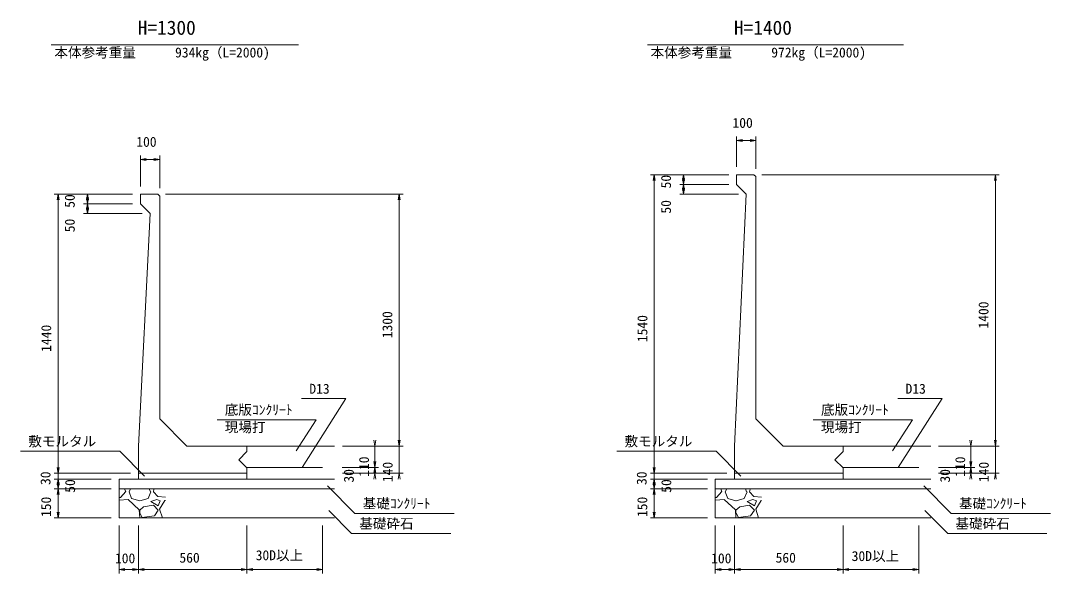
# Model space of a CAD drawing. Units: millimetres, scale not verified, with parts at other scales. Extents: x 5510 to 89610, y 3940 to 63340.
# Drawn here: x 43351 to 69914, y 28303 to 42562 of the extents above; entities that cross this region are included whole.
import ezdxf
from ezdxf.enums import TextEntityAlignment as Align

# ---------------------------------------------------------------- set-up
doc = ezdxf.new("R2010")
doc.units = ezdxf.units.MM
doc.header["$LTSCALE"] = 40
for name, color, linetype in [('D-MTR-TXT(文字列）', 7, 'Continuous'), ('D-STR-TXT（文字）', 7, 'Continuous'), ('D-TTL-TXT（文字）', 7, 'Continuous')]:
    doc.layers.add(name, color=color, linetype=linetype)
for name, color, linetype, lineweight in [('D-STR-DIM（寸法）', 7, 'Continuous', 18), ('D-STR-HTXT（旗揚げ）', 2, 'Continuous', 18), ('D-STR-STRn（構造物）', 7, 'Continuous', 18), ('D-STR（構造物外形線）', 1, 'Continuous', 18)]:
    doc.layers.add(name, color=color, linetype=linetype, lineweight=lineweight)
doc.styles.add('ＭＳ ゴシック', font='')
doc.styles.get('ＭＳ ゴシック').set_extended_font_data('MS Gothic')

msp = doc.modelspace()

# ---------------------------------------------------------------- linework, layer by layer
at = {"layer": 'D-STR-DIM（寸法）'}
for p, q in [((61817.72, 38786.82), (61817.72, 39569.14)), ((61817.72, 39469.14), (61967.72, 39494.14)), ((61817.72, 39469.14), (61837.72, 39469.14)), ((61967.72, 39444.14), (61817.72, 39469.14)), ((61837.72, 39469.14), (62297.72, 39469.14)), ((62167.72, 39494.14), (62317.72, 39469.14)), ((62317.72, 39469.14), (62167.72, 39444.14)), ((62317.72, 39469.14), (62297.72, 39469.14)), ((62317.72, 38736.82), (62317.72, 39569.14)), ((46439.37, 38286.82), (46439.37, 39080.05)), ((46939.37, 38236.82), (46939.37, 39080.05)), ((46439.37, 38980.05), (46589.37, 39005.05)), ((46439.37, 38980.05), (46459.37, 38980.05)), ((46589.37, 38955.05), (46439.37, 38980.05)), ((46459.37, 38980.05), (46919.37, 38980.05)), ((46789.37, 39005.05), (46939.37, 38980.05)), ((46939.37, 38980.05), (46789.37, 38955.05)), ((46939.37, 38980.05), (46919.37, 38980.05)), ((61617.72, 38586.82), (59594.83, 38586.82)), ((59669.83, 38436.82), (59694.83, 38586.82)), ((59694.83, 38586.82), (59694.83, 38566.82)), ((59694.83, 38586.82), (59719.83, 38436.82)), ((59694.83, 38566.82), (59694.83, 30906.82)), ((61617.72, 38586.82), (60352.92, 38586.82)), ((60427.92, 38436.82), (60452.92, 38586.82)), ((60452.92, 38586.82), (60452.92, 38566.82)), ((60452.92, 38586.82), (60477.92, 38436.82)), ((60452.92, 38566.82), (60452.92, 38356.82)), ((62467.72, 38586.82), (68593.79, 38586.82)), ((68468.79, 38436.82), (68493.79, 38586.82)), ((68493.79, 38586.82), (68493.79, 38566.82)), ((68493.79, 38586.82), (68518.79, 38436.82)), ((68493.79, 31606.82), (68493.79, 38566.82)), ((61617.72, 38336.82), (60352.92, 38336.82)), ((61617.72, 38336.82), (60352.92, 38336.82)), ((60452.92, 38336.82), (60427.92, 38486.82)), ((60427.92, 38186.82), (60452.92, 38336.82)), ((60477.92, 38486.82), (60452.92, 38336.82)), ((60452.92, 38336.82), (60452.92, 38356.82)), ((60452.92, 38336.82), (60452.92, 38316.82)), ((60452.92, 38336.82), (60477.92, 38186.82)), ((60452.92, 38316.82), (60452.92, 38106.82)), ((46239.37, 38086.82), (44216.47, 38086.82)), ((44291.47, 37936.82), (44316.47, 38086.82)), ((44316.47, 38086.82), (44316.47, 38066.82)), ((44316.47, 38086.82), (44341.47, 37936.82)), ((44316.47, 38066.82), (44316.47, 30906.82)), ((46239.37, 38086.82), (44974.56, 38086.82)), ((45049.56, 37936.82), (45074.56, 38086.82)), ((45074.56, 37836.82), (45049.56, 37986.82)), ((45074.56, 38086.82), (45074.56, 38066.82)), ((45074.56, 38086.82), (45099.56, 37936.82)), ((45074.56, 38066.82), (45074.56, 37856.82)), ((45099.56, 37986.82), (45074.56, 37836.82)), ((47089.37, 38086.82), (53215.43, 38086.82)), ((53090.43, 37936.82), (53115.43, 38086.82)), ((53115.43, 38086.82), (53115.43, 38066.82)), ((53115.43, 38086.82), (53140.43, 37936.82)), ((53115.43, 31606.82), (53115.43, 38066.82)), ((61867.72, 38086.82), (60352.92, 38086.82)), ((60452.92, 38086.82), (60427.92, 38236.82)), ((60477.92, 38236.82), (60452.92, 38086.82)), ((60452.92, 38086.82), (60452.92, 38106.82)), ((46239.37, 37836.82), (44974.56, 37836.82)), ((46239.37, 37836.82), (44974.56, 37836.82)), ((45049.56, 37686.82), (45074.56, 37836.82)), ((45074.56, 37586.82), (45049.56, 37736.82)), ((45074.56, 37836.82), (45074.56, 37856.82)), ((45074.56, 37836.82), (45074.56, 37816.82)), ((45074.56, 37836.82), (45099.56, 37686.82)), ((45074.56, 37816.82), (45074.56, 37606.82)), ((45099.56, 37736.82), (45074.56, 37586.82)), ((46489.37, 37586.82), (44974.56, 37586.82)), ((45074.56, 37586.82), (45074.56, 37606.82)), ((52485.74, 31586.82), (52460.74, 31736.82)), ((52510.74, 31736.82), (52485.74, 31586.82)), ((52485.74, 31606.82), (52485.74, 31626.82)), ((53115.43, 31586.82), (53090.43, 31736.82)), ((53115.43, 31586.82), (53090.43, 31736.82)), ((53140.43, 31736.82), (53115.43, 31586.82)), ((53140.43, 31736.82), (53115.43, 31586.82)), ((53115.43, 31606.82), (53115.43, 31626.82)), ((67864.09, 31586.82), (67839.09, 31736.82)), ((67889.09, 31736.82), (67864.09, 31586.82)), ((67864.09, 31606.82), (67864.09, 31626.82)), ((68493.79, 31586.82), (68468.79, 31736.82)), ((68493.79, 31586.82), (68468.79, 31736.82)), ((68518.79, 31736.82), (68493.79, 31586.82)), ((68518.79, 31736.82), (68493.79, 31586.82)), ((68493.79, 31606.82), (68493.79, 31626.82)), ((51650.62, 31586.82), (52585.74, 31586.82)), ((51650.62, 31586.82), (53215.43, 31586.82)), ((51650.62, 31586.82), (53215.43, 31586.82)), ((52485.74, 31586.82), (52485.74, 31606.82)), ((52485.74, 31586.82), (52485.74, 31036.82)), ((53115.43, 31586.82), (53115.43, 31606.82)), ((53115.43, 31586.82), (53115.43, 31606.82)), ((53115.43, 31586.82), (53115.43, 30886.82)), ((67028.97, 31586.82), (67964.09, 31586.82)), ((67028.97, 31586.82), (68593.79, 31586.82)), ((67028.97, 31586.82), (68593.79, 31586.82)), ((67864.09, 31586.82), (67864.09, 31606.82)), ((67864.09, 31586.82), (67864.09, 31036.82)), ((68493.79, 31586.82), (68493.79, 31606.82)), ((68493.79, 31586.82), (68493.79, 31606.82)), ((68493.79, 31586.82), (68493.79, 30886.82)), ((52485.74, 31036.82), (52460.74, 31186.82)), ((52510.74, 31186.82), (52485.74, 31036.82)), ((67864.09, 31036.82), (67839.09, 31186.82)), ((67889.09, 31186.82), (67864.09, 31036.82)), ((46189.37, 30886.82), (44216.47, 30886.82)), ((46189.37, 30886.82), (44216.47, 30886.82)), ((44316.47, 30886.82), (44291.47, 31036.82)), ((44316.47, 30886.82), (44291.47, 31036.82)), ((44341.47, 31036.82), (44316.47, 30886.82)), ((44341.47, 31036.82), (44316.47, 30886.82)), ((44316.47, 30906.82), (44316.47, 30926.82)), ((44316.47, 30886.82), (44316.47, 30906.82)), ((44316.47, 30886.82), (44316.47, 30906.82)), ((44316.47, 30886.82), (44316.47, 30736.82)), ((51648.2, 31036.82), (52585.74, 31036.82)), ((51648.2, 31036.82), (52585.74, 31036.82)), ((51650.62, 30886.82), (52585.74, 30886.82)), ((51650.62, 30886.82), (53215.43, 30886.82)), ((52460.74, 30886.82), (52485.74, 31036.82)), ((52460.74, 30736.82), (52485.74, 30886.82)), ((52485.74, 31056.82), (52485.74, 31076.82)), ((52485.74, 31036.82), (52485.74, 31056.82)), ((52485.74, 31036.82), (52485.74, 30886.82)), ((52485.74, 31036.82), (52485.74, 31016.82)), ((52485.74, 31036.82), (52510.74, 30886.82)), ((52485.74, 31016.82), (52485.74, 30996.82)), ((52485.74, 30886.82), (52485.74, 30866.82)), ((52485.74, 30886.82), (52510.74, 30736.82)), ((52485.74, 30866.82), (52485.74, 30846.82)), ((53090.43, 30736.82), (53115.43, 30886.82)), ((53115.43, 30886.82), (53115.43, 30866.82)), ((53115.43, 30886.82), (53140.43, 30736.82)), ((53115.43, 30866.82), (53115.43, 30846.82)), ((61567.72, 30886.82), (59594.83, 30886.82)), ((61567.72, 30886.82), (59594.83, 30886.82)), ((59694.83, 30886.82), (59669.83, 31036.82)), ((59694.83, 30886.82), (59669.83, 31036.82)), ((59719.83, 31036.82), (59694.83, 30886.82)), ((59719.83, 31036.82), (59694.83, 30886.82)), ((59694.83, 30906.82), (59694.83, 30926.82)), ((59694.83, 30886.82), (59694.83, 30906.82)), ((59694.83, 30886.82), (59694.83, 30906.82)), ((59694.83, 30886.82), (59694.83, 30736.82)), ((67026.55, 31036.82), (67964.09, 31036.82)), ((67026.55, 31036.82), (67964.09, 31036.82)), ((67028.97, 30886.82), (67964.09, 30886.82)), ((67028.97, 30886.82), (68593.79, 30886.82)), ((67839.09, 30886.82), (67864.09, 31036.82)), ((67839.09, 30736.82), (67864.09, 30886.82)), ((67864.09, 31056.82), (67864.09, 31076.82)), ((67864.09, 31036.82), (67864.09, 31056.82)), ((67864.09, 31036.82), (67864.09, 30886.82)), ((67864.09, 31036.82), (67864.09, 31016.82)), ((67864.09, 31036.82), (67889.09, 30886.82)), ((67864.09, 31016.82), (67864.09, 30996.82)), ((67864.09, 30886.82), (67864.09, 30866.82)), ((67864.09, 30886.82), (67889.09, 30736.82)), ((67864.09, 30866.82), (67864.09, 30846.82)), ((68468.79, 30736.82), (68493.79, 30886.82)), ((68493.79, 30886.82), (68493.79, 30866.82)), ((68493.79, 30886.82), (68518.79, 30736.82)), ((68493.79, 30866.82), (68493.79, 30846.82)), ((45689.37, 30736.82), (44216.47, 30736.82)), ((45689.37, 30736.82), (44216.47, 30736.82)), ((44291.47, 30586.82), (44316.47, 30736.82)), ((44291.47, 30586.82), (44316.47, 30736.82)), ((44316.47, 30486.82), (44291.47, 30636.82)), ((44316.47, 30736.82), (44316.47, 30716.82)), ((44316.47, 30736.82), (44341.47, 30586.82)), ((44316.47, 30736.82), (44316.47, 30716.82)), ((44316.47, 30736.82), (44341.47, 30586.82)), ((44316.47, 30716.82), (44316.47, 30506.82)), ((44316.47, 30716.82), (44316.47, 30696.82)), ((44341.47, 30636.82), (44316.47, 30486.82)), ((61067.72, 30736.82), (59594.83, 30736.82)), ((61067.72, 30736.82), (59594.83, 30736.82)), ((59669.83, 30586.82), (59694.83, 30736.82)), ((59669.83, 30586.82), (59694.83, 30736.82)), ((59694.83, 30486.82), (59669.83, 30636.82)), ((59694.83, 30736.82), (59694.83, 30716.82)), ((59694.83, 30736.82), (59719.83, 30586.82)), ((59694.83, 30736.82), (59694.83, 30716.82)), ((59694.83, 30736.82), (59719.83, 30586.82)), ((59694.83, 30716.82), (59694.83, 30506.82)), ((59694.83, 30716.82), (59694.83, 30696.82)), ((59719.83, 30636.82), (59694.83, 30486.82)), ((45689.37, 30486.82), (44216.47, 30486.82)), ((45689.37, 30486.82), (44216.47, 30486.82)), ((44291.47, 30336.82), (44316.47, 30486.82)), ((44316.47, 30486.82), (44316.47, 30506.82)), ((44316.47, 30486.82), (44316.47, 30466.82)), ((44316.47, 30486.82), (44341.47, 30336.82)), ((44316.47, 30466.82), (44316.47, 29756.82)), ((61067.72, 30486.82), (59594.83, 30486.82)), ((61067.72, 30486.82), (59594.83, 30486.82)), ((59669.83, 30336.82), (59694.83, 30486.82)), ((59694.83, 30486.82), (59694.83, 30506.82)), ((59694.83, 30486.82), (59694.83, 30466.82)), ((59694.83, 30486.82), (59719.83, 30336.82)), ((59694.83, 30466.82), (59694.83, 29756.82)), ((44316.47, 29736.82), (44291.47, 29886.82)), ((44341.47, 29886.82), (44316.47, 29736.82)), ((44316.47, 29736.82), (44316.47, 29756.82)), ((59694.83, 29736.82), (59669.83, 29886.82)), ((59719.83, 29886.82), (59694.83, 29736.82)), ((59694.83, 29736.82), (59694.83, 29756.82)), ((45689.37, 29736.82), (44216.47, 29736.82)), ((45889.37, 29536.82), (45889.37, 28303.38)), ((46389.37, 29536.82), (46389.37, 28303.38)), ((46389.37, 29536.82), (46389.37, 28303.38)), ((49189.37, 29536.82), (49189.37, 28303.38)), ((49189.37, 29536.82), (49189.37, 28303.38)), ((51139.37, 29536.82), (51139.37, 28303.38)), ((61067.72, 29736.82), (59594.83, 29736.82)), ((61267.72, 29536.82), (61267.72, 28303.38)), ((61767.72, 29536.82), (61767.72, 28303.38)), ((61767.72, 29536.82), (61767.72, 28303.38)), ((64567.72, 29536.82), (64567.72, 28303.38)), ((64567.72, 29536.82), (64567.72, 28303.38)), ((66517.72, 29536.82), (66517.72, 28303.38)), ((45889.37, 28403.38), (46039.37, 28428.38)), ((46239.37, 28428.38), (46389.37, 28403.38)), ((46389.37, 28403.38), (46539.37, 28428.38)), ((49039.37, 28428.38), (49189.37, 28403.38)), ((49189.37, 28403.38), (49339.37, 28428.38)), ((50989.37, 28428.38), (51139.37, 28403.38)), ((61267.72, 28403.38), (61417.72, 28428.38)), ((61617.72, 28428.38), (61767.72, 28403.38)), ((61767.72, 28403.38), (61917.72, 28428.38)), ((64417.72, 28428.38), (64567.72, 28403.38)), ((64567.72, 28403.38), (64717.72, 28428.38)), ((66367.72, 28428.38), (66517.72, 28403.38)), ((45889.37, 28403.38), (45909.37, 28403.38)), ((46039.37, 28378.38), (45889.37, 28403.38)), ((45909.37, 28403.38), (46369.37, 28403.38)), ((46389.37, 28403.38), (46239.37, 28378.38)), ((46389.37, 28403.38), (46369.37, 28403.38)), ((46389.37, 28403.38), (46409.37, 28403.38)), ((46539.37, 28378.38), (46389.37, 28403.38)), ((46409.37, 28403.38), (49169.37, 28403.38)), ((49189.37, 28403.38), (49039.37, 28378.38)), ((49189.37, 28403.38), (49169.37, 28403.38)), ((49189.37, 28403.38), (49209.37, 28403.38)), ((49339.37, 28378.38), (49189.37, 28403.38)), ((49209.37, 28403.38), (51119.37, 28403.38)), ((51139.37, 28403.38), (50989.37, 28378.38)), ((51139.37, 28403.38), (51119.37, 28403.38)), ((61267.72, 28403.38), (61287.72, 28403.38)), ((61417.72, 28378.38), (61267.72, 28403.38)), ((61287.72, 28403.38), (61747.72, 28403.38)), ((61767.72, 28403.38), (61617.72, 28378.38)), ((61767.72, 28403.38), (61747.72, 28403.38)), ((61767.72, 28403.38), (61787.72, 28403.38)), ((61917.72, 28378.38), (61767.72, 28403.38)), ((61787.72, 28403.38), (64547.72, 28403.38)), ((64567.72, 28403.38), (64417.72, 28378.38)), ((64567.72, 28403.38), (64547.72, 28403.38)), ((64567.72, 28403.38), (64587.72, 28403.38)), ((64717.72, 28378.38), (64567.72, 28403.38)), ((64587.72, 28403.38), (66497.72, 28403.38)), ((66517.72, 28403.38), (66367.72, 28378.38)), ((66517.72, 28403.38), (66497.72, 28403.38))]:
    msp.add_line(p, q, dxfattribs=at)
at = {"layer": 'D-STR-HTXT（旗揚げ）', "color": 7}
for p, q in [((44140.39, 41940.58), (50518.74, 41940.58)), ((59518.74, 41940.58), (66124.5, 41940.58))]:
    msp.add_line(p, q, dxfattribs=at)
at = {"layer": 'D-STR-HTXT（旗揚げ）'}
for p, q in [((51743.2, 32811.13), (50598.73, 32811.13)), ((51743.2, 32811.13), (50609.4, 31036.82)), ((67121.55, 32811.13), (65977.08, 32811.13)), ((67121.55, 32811.13), (65987.75, 31036.82)), ((50977.37, 32268.6), (48417.55, 32268.6)), ((50977.37, 32268.6), (50461.62, 31461.49)), ((66355.72, 32268.6), (63795.9, 32268.6)), ((66355.72, 32268.6), (65839.97, 31461.49)), ((45910.53, 31455.37), (43350.71, 31455.37)), ((46549.14, 30810.61), (45910.53, 31455.37)), ((61288.89, 31455.37), (58729.07, 31455.37)), ((61927.5, 30810.61), (61288.89, 31455.37)), ((51269.94, 30565.22), (51975.92, 29852.44)), ((66648.29, 30565.22), (67354.27, 29852.44)), ((51298.83, 29927.62), (51887.17, 29333.61)), ((54535.74, 29852.44), (51975.92, 29852.44)), ((66677.18, 29927.62), (67265.52, 29333.61)), ((69914.09, 29852.44), (67354.27, 29852.44)), ((54446.99, 29333.61), (51887.17, 29333.61)), ((69825.34, 29333.61), (67265.52, 29333.61))]:
    msp.add_line(p, q, dxfattribs=at)
at = {"layer": 'D-STR-STRn（構造物）', "color": 4}
for p, q in [((49189.37, 31586.82), (51450.62, 31586.82)), ((64567.72, 31586.82), (66828.97, 31586.82)), ((49189.37, 30736.82), (51450.62, 30736.82)), ((64567.72, 30736.82), (66828.97, 30736.82))]:
    msp.add_line(p, q, dxfattribs=at)
at = {"layer": 'D-STR-STRn（構造物）'}
for p, q in [((46389.37, 30886.82), (46389.37, 30736.82)), ((49189.37, 30886.82), (49189.37, 30736.82)), ((61767.72, 30886.82), (61767.72, 30736.82)), ((64567.72, 30886.82), (64567.72, 30736.82)), ((45889.37, 30736.82), (45889.37, 29736.82)), ((45889.37, 30736.82), (49639.37, 30736.82)), ((61267.72, 30736.82), (61267.72, 29736.82)), ((61267.72, 30736.82), (65017.72, 30736.82)), ((45889.37, 30486.82), (51450.62, 30486.82)), ((45925.63, 30262.53), (46063.13, 30412.53)), ((46063.09, 30409.6), (46034.13, 30486.82)), ((46185.95, 30486.82), (46150.24, 30409.45)), ((46212.87, 30234.41), (46150.37, 30409.41)), ((46713.54, 30409.76), (46638.54, 30234.76)), ((46700.09, 30409.69), (46667.03, 30486.82)), ((46775.02, 30408.85), (46887.52, 30283.85)), ((46775.28, 30409.31), (46787.78, 30471.81)), ((46788.42, 30472.66), (46845.08, 30486.82)), ((46889.08, 30285.67), (47084.21, 30268.71)), ((61267.72, 30486.82), (66828.97, 30486.82)), ((61303.99, 30262.53), (61441.49, 30412.53)), ((61441.44, 30409.6), (61412.48, 30486.82)), ((61564.3, 30486.82), (61528.59, 30409.45)), ((61591.23, 30234.41), (61528.73, 30409.41)), ((62091.89, 30409.76), (62016.89, 30234.76)), ((62078.44, 30409.69), (62045.38, 30486.82)), ((62153.38, 30408.85), (62265.88, 30283.85)), ((62153.64, 30409.31), (62166.14, 30471.81)), ((62166.77, 30472.66), (62223.43, 30486.82)), ((62267.44, 30285.67), (62462.56, 30268.71)), ((45889.37, 30263.91), (45926.58, 30260.67)), ((45889.37, 30188.37), (46125.08, 30208.01)), ((46124.72, 30209.6), (46412.22, 29947.1)), ((46424.49, 30171.09), (46211.99, 30233.59)), ((46423.5, 29932.56), (46523.5, 30020.06)), ((46638.94, 30233.56), (46426.44, 30171.06)), ((46523.9, 30022.92), (46773.9, 30060.42)), ((46712.62, 30159.68), (46862.62, 30209.68)), ((46901.29, 30047.37), (46713.79, 30159.87)), ((46775.45, 30059.68), (46900.45, 29934.68)), ((46863.22, 30208.68), (46950.72, 30171.18)), ((46950.65, 30172.13), (46900.65, 30047.13)), ((46936.38, 29959.99), (47073.88, 30184.99)), ((47075.08, 30183.01), (47084.21, 30183.77)), ((61267.72, 30263.91), (61304.93, 30260.67)), ((61267.72, 30188.37), (61503.44, 30208.01)), ((61503.08, 30209.6), (61790.58, 29947.1)), ((61802.84, 30171.09), (61590.34, 30233.59)), ((61801.86, 29932.56), (61901.86, 30020.06)), ((62017.29, 30233.56), (61804.79, 30171.06)), ((61902.25, 30022.92), (62152.25, 30060.42)), ((62090.98, 30159.68), (62240.98, 30209.68)), ((62279.64, 30047.37), (62092.14, 30159.87)), ((62153.8, 30059.68), (62278.8, 29934.68)), ((62241.57, 30208.68), (62329.07, 30171.18)), ((62329.01, 30172.13), (62279.01, 30047.13)), ((62314.73, 29959.99), (62452.23, 30184.99)), ((62453.44, 30183.01), (62462.56, 30183.77)), ((46413.06, 29947.2), (46423.07, 29736.82)), ((46425.43, 29859.62), (46425.43, 29934.62)), ((46488.56, 29746.92), (46426.06, 29859.42)), ((46800.03, 29784.06), (46487.53, 29746.56)), ((46900.77, 29934.8), (46800.77, 29784.8)), ((47009.14, 29736.82), (46937.8, 29959.75)), ((61791.41, 29947.2), (61801.43, 29736.82)), ((61803.79, 29859.62), (61803.79, 29934.62)), ((61866.92, 29746.92), (61804.42, 29859.42)), ((62178.39, 29784.06), (61865.88, 29746.56)), ((62279.12, 29934.8), (62179.12, 29784.8)), ((62387.49, 29736.82), (62316.15, 29959.75)), ((45889.37, 29736.82), (51450.62, 29736.82)), ((61267.72, 29736.82), (66828.97, 29736.82))]:
    msp.add_line(p, q, dxfattribs=at)
at = {"layer": 'D-STR（構造物外形線）'}
for p, q in [((62267.72, 38586.82), (61817.72, 38586.82)), ((61817.72, 38586.82), (61817.72, 38336.82)), ((62267.72, 38586.82), (62317.72, 38536.82)), ((62317.72, 32286.82), (62317.72, 38536.82)), ((61817.72, 38336.82), (62067.72, 38086.82)), ((46889.37, 38086.82), (46439.37, 38086.82)), ((46439.37, 38086.82), (46439.37, 37836.82)), ((46889.37, 38086.82), (46939.37, 38036.82)), ((46939.37, 32286.82), (46939.37, 38036.82)), ((62067.72, 38086.82), (61767.72, 31586.82)), ((46439.37, 37836.82), (46689.37, 37586.82)), ((46689.37, 37586.82), (46389.37, 31586.82)), ((47639.37, 31586.82), (46939.37, 32286.82)), ((63017.72, 31586.82), (62317.72, 32286.82)), ((46389.37, 31586.82), (46389.37, 30886.82)), ((49189.37, 31586.82), (47639.37, 31586.82)), ((49189.37, 31446.82), (48979.37, 31236.82)), ((49189.37, 31446.82), (49189.37, 31586.82)), ((61767.72, 31586.82), (61767.72, 30886.82)), ((64567.72, 31586.82), (63017.72, 31586.82)), ((64567.72, 31446.82), (64357.72, 31236.82)), ((64567.72, 31446.82), (64567.72, 31586.82)), ((48979.37, 31236.82), (49189.37, 31026.82)), ((64357.72, 31236.82), (64567.72, 31026.82)), ((46389.37, 30886.82), (49189.37, 30886.82)), ((49189.37, 30886.82), (49189.37, 31026.82)), ((61767.72, 30886.82), (64567.72, 30886.82)), ((64567.72, 30886.82), (64567.72, 31026.82))]:
    msp.add_line(p, q, dxfattribs=at)
at = {"layer": 'D-STR（構造物外形線）', "color": 3}
for p, q in [((49179.37, 31036.82), (51139.37, 31036.82)), ((64557.72, 31036.82), (66517.72, 31036.82))]:
    msp.add_line(p, q, dxfattribs=at)

# ---------------------------------------------------------------- texts
at = {"layer": 'D-MTR-TXT(文字列）', "style": 'ＭＳ ゴシック'}
for s, p in [('本体参考重量', (44223.46, 41533.91)), ('934kg（L=2000)', (47335.44, 41533.91)), ('本体参考重量', (59601.81, 41533.91)), ('972kg（L=2000)', (62713.8, 41533.91))]:
    msp.add_text(s, height=256.6, dxfattribs=at).set_placement(p, align=Align.BOTTOM_LEFT)
at = {"layer": 'D-STR-DIM（寸法）', "style": 'ＭＳ ゴシック'}
for s, p in [('100', (61713.28, 39719.14)), ('100', (46334.93, 39230.05)), ('100', (45784.93, 28487.84)), ('560', (47447.36, 28503.38)), ('30D以上', (49414.93, 28566.6)), ('100', (61163.28, 28487.84)), ('560', (62825.72, 28503.38)), ('30D以上', (64788.06, 28545.38))]:
    msp.add_text(s, height=256.6, dxfattribs=at).set_placement(p, align=Align.BOTTOM_LEFT)
for s, p in [('50', (60202.92, 38233.52)), ('50', (44824.56, 37733.52)), ('50', (60202.92, 37583.85)), ('50', (44824.56, 37102.31)), ('1400', (68393.79, 34618.67)), ('1300', (53015.43, 34368.67)), ('1540', (59594.83, 34268.67)), ('1440', (44216.47, 34018.67)), ('110', (52413.86, 30794.88)), ('140', (53022.48, 30657.38)), ('110', (67792.21, 30794.88)), ('140', (68400.83, 30657.38)), ('30', (44197.68, 30583.52)), ('30', (52022.36, 30646.02)), ('30', (59576.03, 30583.52)), ('30', (67400.72, 30646.02)), ('50', (44832.41, 30383.52)), ('50', (60210.76, 30383.52)), ('150', (44212.79, 29757.38)), ('150', (59591.15, 29757.38))]:
    msp.add_text(s, height=256.6, rotation=90, dxfattribs=at).set_placement(p, align=Align.BOTTOM_LEFT)
at = {"layer": 'D-STR-TXT（文字）', "style": 'ＭＳ ゴシック'}
for s, p in [('D13', (50798.73, 32861.13)), ('D13', (66177.08, 32861.13)), ('底版ｺﾝｸﾘｰﾄ', (48617.55, 32318.6)), ('底版ｺﾝｸﾘｰﾄ', (63995.9, 32318.6)), ('現場打', (48617.55, 31869.62)), ('現場打', (63995.9, 31869.62)), ('敷モルタル', (43550.71, 31505.37)), ('敷モルタル', (58929.07, 31505.37)), ('基礎ｺﾝｸﾘｰﾄ', (52175.92, 29902.44)), ('基礎ｺﾝｸﾘｰﾄ', (67554.27, 29902.44)), ('基礎砕石', (52087.17, 29383.61)), ('基礎砕石', (67465.52, 29383.61))]:
    msp.add_text(s, height=256.6, dxfattribs=at).set_placement(p, align=Align.BOTTOM_LEFT)
at = {"layer": 'D-TTL-TXT（文字）', "style": 'ＭＳ ゴシック'}
for s, p in [('H=1300', (46372.19, 42085.45)), ('H=1400', (61750.54, 42085.45))]:
    msp.add_text(s, height=366.6, dxfattribs=at).set_placement(p, align=Align.BOTTOM_LEFT)

doc.saveas('drawing.dxf')
